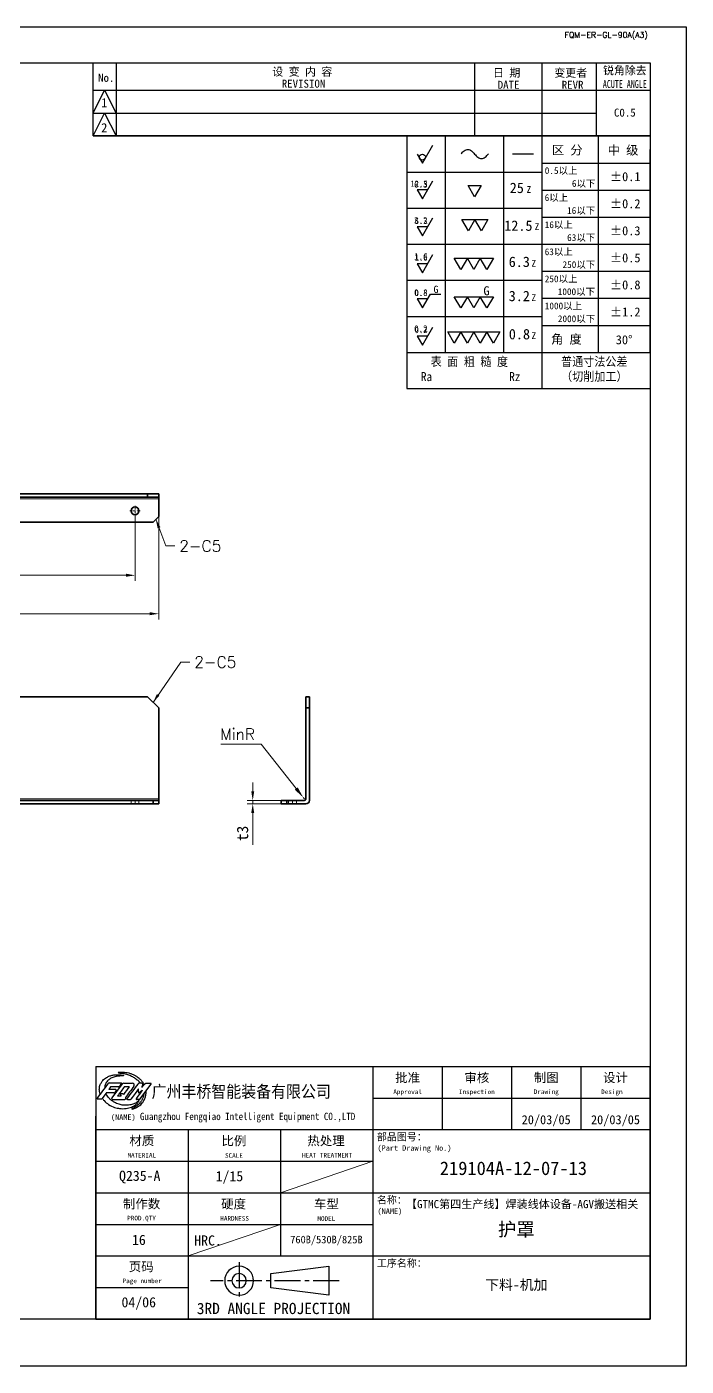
# Model space of a CAD drawing. Header units: millimetres. Extents: x -168473 to -148463, y 295526 to 306160.
# Drawn here: x -155297 to -154712, y 304487 to 305675 of the extents above; entities that cross this region are included whole.
import ezdxf
from ezdxf.enums import TextEntityAlignment as Align

# ---------------------------------------------------------------- set-up
doc = ezdxf.new("R2010")
doc.units = ezdxf.units.MM
for name, pattern in [('CENTER2', [28.575, 19.05, -3.175, 3.175, -3.175]), ('DASHDOT', [18.5, 12, -3, 0.5, -3]), ('DASHED', [15, 12, -3]), ('DASHED2', [9.525, 6.35, -3.175])]:
    doc.linetypes.add(name, pattern=pattern)
for name, color, linetype, lineweight in [('A3', 3, 'Continuous', 20), ('中心线', 2, 'CENTER2', 13), ('尺寸线', 3, 'Continuous', 13), ('文字', 1, 'Continuous', 13), ('细实线', 4, 'Continuous', 25), ('虚线', 2, 'DASHED2', 25)]:
    doc.layers.add(name, color=color, linetype=linetype, lineweight=lineweight)
doc.layers.add('MARK', color=7, linetype='Continuous')
doc.styles.add('CH-1', font='')
doc.styles.add('MX_NOTE_STANDARD', font='txt.shx', dxfattribs={"bigfont": 'extfont.shx'})
doc.styles.get("Standard").update_dxf_attribs({"font": 'txt', "bigfont": 'gbcbig.shx'})
doc.styles.add('工程字', font='')
doc.styles.get('CH-1').set_extended_font_data('SimSun')
doc.styles.get('工程字').set_extended_font_data('SimSun')
doc.dimstyles.new('副本4', dxfattribs={"dimscale": 4, "dimtxt": 2.5, "dimasz": 2, "dimexe": 1.25, "dimexo": 0, "dimgap": 1, "dimtad": 1, "dimdsep": 46, "dimtxsty": '工程字', "dimcen": 0, "dimclrd": 3, "dimclre": 3, "dimclrt": 1, "dimadec": 1, "dimazin": 2, "dimtfac": 1, "dimtmove": 0, "dimatfit": 3, "dimfxl": 0, "dimtolj": 1, "dimlwd": -1, "dimlwe": -1, "dimarcsym": 0})
doc.dimstyles.new('副本4$4', dxfattribs={"dimscale": 4, "dimtxt": 2.5, "dimasz": 2.5, "dimexe": 1.25, "dimexo": 0, "dimgap": 1, "dimtad": 1, "dimtih": 1, "dimtoh": 1, "dimdsep": 46, "dimtxsty": 'Standard', "dimcen": 1, "dimclrd": 3, "dimclre": 3, "dimclrt": 1, "dimadec": 1, "dimazin": 2, "dimtfac": 1, "dimtmove": 0, "dimatfit": 3, "dimfxl": 0, "dimtolj": 1, "dimlwd": -1, "dimlwe": -1, "dimarcsym": 0})

# ---------------------------------------------------------------- blocks, each defined once
blk = doc.blocks.new('A$C2CD672AE')
for p, q in [((-218.5, 8), (201.5, 8)), ((201.5, 8), (201.5, -289)), ((-193.5, 0), (193.5, 0)), ((69.95, -16.21), (69.95, 0)), ((69.95, 0), (181.5, 0)), ((69.95, 0), (181.5, 0)), ((69.95, 0), (181.5, 0)), ((69.95, 0), (181.5, 0)), ((75.02, 0), (75.02, -16.21)), ((154.5, 0), (154.5, -16.21)), ((154.5, 0), (154.5, -16.21)), ((154.5, 0), (154.5, -16.21)), ((154.5, 0), (154.5, -16.21)), ((154.5, 0), (154.5, -16.21)), ((169.5, 0), (169.5, -16.21)), ((169.5, 0), (169.5, -16.21)), ((169.5, 0), (169.5, -16.21)), ((169.5, 0), (169.5, -16.21)), ((169.5, 0), (169.5, -16.21)), ((181.5, 0), (181.5, -16.21)), ((181.5, 0), (181.5, -16.21)), ((181.5, 0), (181.5, -16.21)), ((181.5, 0), (181.5, -16.21)), ((181.5, 0), (181.5, -16.21)), ((193.5, 0), (193.5, -278.55)), ((69.95, -11.14), (72.49, -6.07)), ((69.95, -6.07), (181.5, -6.07)), ((69.95, -6.07), (181.5, -6.07)), ((69.95, -6.07), (181.5, -6.07)), ((69.95, -6.07), (181.5, -6.07)), ((72.49, -6.07), (75.02, -11.14)), ((181.5, -6.07), (193.5, -6.07)), ((181.5, -6.07), (193.5, -6.07)), ((181.5, -6.07), (193.5, -6.07)), ((181.5, -6.07), (193.5, -6.07)), ((69.95, -16.21), (72.49, -11.14)), ((69.95, -11.14), (181.5, -11.14)), ((69.95, -11.14), (181.5, -11.14)), ((69.95, -11.14), (181.5, -11.14)), ((69.95, -11.14), (181.5, -11.14)), ((72.49, -11.14), (75.02, -16.21)), ((69.95, -16.21), (193.5, -16.21)), ((193.5, -16.21), (69.95, -16.21)), ((69.95, -16.21), (193.5, -16.21)), ((193.5, -278.55), (-193.5, -278.55)), ((201.5, -289), (-218.5, -289))]:
    blk.add_line(p, q)
at = {"style": 'CH-1'}
for s, height, p in [('No.', 1.775, (72.85, -3.33)), ('设 变 内 容', 1.775, (116.34, -1.91)), ('日 期', 1.775, (161.67, -2.16)), ('变更者', 1.775, (175.88, -2.16)), ('锐角除去', 1.775, (187.88, -1.63)), ('REVISION', 1.775, (116.61, -4.62)), ('DATE', 1.775, (162.09, -4.87)), ('REVR', 1.775, (176.3, -4.87)), ('1', 2.03, (72.4, -8.84)), ('C0.5', 1.775, (187.88, -11.03)), ('2', 2.03, (72.4, -14.39))]:
    blk.add_text(s, height=height, dxfattribs=at).set_placement(p, align=Align.MIDDLE)
at = {"style": 'CH-1', "width": 0.7}
blk.add_text('ACUTE ANGLE', height=1.7746, dxfattribs=at).set_placement((187.88, -4.69), align=Align.MIDDLE)
at = {"insert": (183.75, 6), "char_height": 1.25, "width": 39, "attachment_point": 5}
blk.add_mtext('{\\Ftxt,@extfont2|c134;FQM-ER-GL-90A(A3)}', dxfattribs=at)
blk = doc.blocks.new('A$C32AF00EF')
for p, q in [((0, 0), (2.89, 5)), ((-1.44, 2.5), (0, 0))]:
    blk.add_line(p, q)
blk.add_circle((0, 1.67), 0.833)
blk = doc.blocks.new('A$C553B2148')
for p, q in [((1.44, 0), (-1.44, 0)), ((-1.44, 0), (0, -2.5)), ((0, -2.5), (2.89, 2.5))]:
    blk.add_line(p, q)
at = {"style": 'MX_NOTE_STANDARD'}
blk.add_attdef('12.5', text='', height=1.75, dxfattribs=at).set_placement((1.44, 0.28), align=Align.BOTTOM_RIGHT)
blk = doc.blocks.new('A$C1377093C')
for p, q in [((0, 0), (-1.44, 2.5)), ((-1.44, 2.5), (1.44, 2.5)), ((1.44, 2.5), (0, 0))]:
    blk.add_line(p, q)
blk = doc.blocks.new('A$C6D2D6B6B')
for p, q in [((0, 0), (-1.44, 2.5)), ((-1.44, 2.5), (1.44, 2.5)), ((1.44, 2.5), (0, 0)), ((1.44, 2.5), (4.33, 2.5)), ((2.89, 0), (1.44, 2.5)), ((4.33, 2.5), (2.89, 0))]:
    blk.add_line(p, q)
blk = doc.blocks.new('A$C62DD302B')
for p, q in [((-2.89, 0), (-4.33, 2.5)), ((-4.33, 2.5), (-1.44, 2.5)), ((-1.44, 2.5), (-2.89, 0)), ((-1.44, 2.5), (1.44, 2.5)), ((0, 0), (-1.44, 2.5)), ((1.44, 2.5), (0, 0)), ((2.89, 0), (1.44, 2.5)), ((1.44, 2.5), (4.33, 2.5)), ((4.33, 2.5), (2.89, 0))]:
    blk.add_line(p, q)
blk = doc.blocks.new('A$C077E39D2')
for p, q in [((-4.33, -2.5), (-5.77, 0)), ((-5.77, 0), (-2.89, 0)), ((-2.89, 0), (-4.33, -2.5)), ((-2.89, 0), (0, 0)), ((-1.44, -2.5), (-2.89, 0)), ((0, 0), (-1.44, -2.5)), ((1.44, -2.5), (0, 0)), ((0, 0), (2.89, 0)), ((2.89, 0), (1.44, -2.5)), ((4.33, -2.5), (2.89, 0)), ((2.89, 0), (5.77, 0)), ((5.77, 0), (4.33, -2.5))]:
    blk.add_line(p, q)
blk = doc.blocks.new('A$C09D43E00')
for p, q in [((0, 0), (1.78, 3.08)), ((1.78, 3.08), (4.07, 3.08)), ((1.15, 2), (-1.15, 2)), ((-1.15, 2), (0, 0))]:
    blk.add_line(p, q)
at = {"style": 'MX_NOTE_STANDARD'}
blk.add_attdef('12.5', text='', height=1.4, dxfattribs=at).set_placement((1.15, 2.22), align=Align.BOTTOM_RIGHT)
at = {"layer": '细实线', "color": 0, "style": 'CH-1'}
blk.add_text('G', height=1.6, dxfattribs=at).set_placement((2.47, 3.33))
blk = doc.blocks.new('A$C339E5D7D')
for p, q in [((-2.89, 0), (-4.33, 2.5)), ((-4.33, 2.5), (-1.44, 2.5)), ((-1.44, 2.5), (-2.89, 0)), ((-1.44, 2.5), (1.44, 2.5)), ((0, 0), (-1.44, 2.5)), ((1.44, 2.5), (0, 0)), ((2.89, 0), (1.44, 2.5)), ((1.44, 2.5), (4.33, 2.5)), ((4.33, 2.5), (2.89, 0))]:
    blk.add_line(p, q)
at = {"layer": '细实线', "color": 0, "style": 'CH-1'}
blk.add_text('G', height=2, dxfattribs=at).set_placement((2.13, 2.81))
blk = doc.blocks.new('54')
for p, q in [((5360.79, 6053.19), (5468.79, 6053.19)), ((5468.79, 6047.19), (5468.79, 5957.19)), ((5468.79, 6047.19), (5468.79, 5957.19)), ((5468.79, 5957.19), (5468.79, 6047.19)), ((5468.79, 6047.19), (5468.79, 5957.19)), ((5468.79, 6047.19), (5468.79, 5957.19)), ((5468.79, 6047.19), (5468.79, 5957.19)), ((5468.79, 6047.19), (5468.79, 5957.19)), ((5468.79, 6047.19), (5468.79, 5957.19)), ((5468.79, 6047.19), (5468.79, 5957.19)), ((5468.79, 5957.19), (5468.79, 6047.19)), ((5468.79, 6047.19), (5468.79, 5957.19)), ((5468.79, 6047.19), (5468.79, 5957.19)), ((5468.79, 6047.19), (5468.79, 5957.19)), ((5468.79, 6047.19), (5468.79, 5957.19))]:
    blk.add_line(p, q)
at = {"layer": '细实线', "color": 0, "linetype": 'Continuous'}
for p, q in [((5360.79, 6053.19), (5360.79, 5941.19)), ((5377.79, 6053.19), (5377.79, 5957.19)), ((5403.79, 6053.19), (5403.79, 5957.19)), ((5420.79, 6053.19), (5420.79, 5941.19)), ((5445.79, 6053.19), (5445.79, 5957.19)), ((5468.79, 6053.19), (5468.79, 5941.19)), ((5468.79, 6047.19), (5468.79, 5957.19)), ((5468.79, 6047.19), (5468.79, 5957.19)), ((5468.79, 6047.19), (5468.79, 5957.19)), ((5407.7, 6045.29), (5417.04, 6045.29)), ((5420.79, 6041.19), (5468.79, 6041.19)), ((5360.79, 6037.19), (5420.79, 6037.19)), ((5420.79, 6029.19), (5468.79, 6029.19)), ((5360.79, 6021.19), (5420.79, 6021.19)), ((5420.79, 6017.19), (5468.79, 6017.19)), ((5360.79, 6005.19), (5420.79, 6005.19)), ((5420.79, 6005.19), (5468.79, 6005.19)), ((5360.79, 5989.19), (5420.79, 5989.19)), ((5420.79, 5993.19), (5468.79, 5993.19)), ((5420.79, 5981.19), (5468.79, 5981.19)), ((5360.79, 5973.19), (5420.79, 5973.19)), ((5420.79, 5969.19), (5468.79, 5969.19)), ((5360.79, 5957.19), (5468.79, 5957.19)), ((5360.79, 5957.19), (5468.79, 5957.19)), ((5360.79, 5941.19), (5468.79, 5941.19))]:
    blk.add_line(p, q, dxfattribs=at)
at = {"layer": '细实线', "color": 0, "linetype": 'Continuous', "start_tangent": (0.606347, 0.7952), "end_tangent": (0.584547, 0.81136)}
blk.add_spline([(5384.88, 6045.23), (5386.3, 6046.61), (5387.98, 6047.24), (5389.51, 6046.59), (5390.93, 6045.19), (5392.37, 6043.78), (5393.91, 6043.13), (5395.61, 6043.82), (5397.01, 6045.27)], degree=3, dxfattribs=at)
for name, p, xscale, yscale, zscale in [('A$C32AF00EF', (5367.73, 6041.13), 1.600000000000364, 1.600000000000364, 1.600000000000364), ('A$C1377093C', (5390.94, 6026.26), 2, 2, 2), ('A$C6D2D6B6B', (5388.15, 6011.08), 2, 2, 2), ('A$C62DD302B', (5390.57, 5993.94), 2, 2, 2), ('A$C077E39D2', (5390.57, 5966.26), 2, 2, 2)]:
    blk.add_blockref(name, p, dxfattribs=dict(xscale=xscale, yscale=yscale, zscale=zscale))
ref = blk.add_blockref('A$C553B2148', (5367.73, 6029.35), dxfattribs=dict(xscale=1.600000000000364, yscale=1.600000000000364, zscale=1.600000000000364))
ref.add_attrib('12.5', '12.5', dxfattribs={"height": 2.8, "style": 'CH-1'}).set_placement((5370.04, 6029.8), align=Align.BOTTOM_RIGHT)
ref = blk.add_blockref('A$C553B2148', (5367.73, 6012.86), dxfattribs=dict(xscale=1.600000000000364, yscale=1.600000000000364, zscale=1.600000000000364))
ref.add_attrib('12.5', '6.3', dxfattribs={"height": 2.8, "style": 'CH-1'}).set_placement((5370.04, 6013.31), align=Align.BOTTOM_RIGHT)
ref = blk.add_blockref('A$C553B2148', (5367.73, 5996.56), dxfattribs=dict(xscale=1.600000000000364, yscale=1.600000000000364, zscale=1.600000000000364))
ref.add_attrib('12.5', '1.6', dxfattribs={"height": 2.8, "style": 'CH-1'}).set_placement((5370.04, 5997.01), align=Align.BOTTOM_RIGHT)
at = {"lineweight": 35}
ref = blk.add_blockref('A$C09D43E00', (5367.73, 5976.92), dxfattribs=dict(at, xscale=2, yscale=2, zscale=2))
ref.add_attrib('12.5', '0.8', dxfattribs={"height": 2.8, "style": 'CH-1'}).set_placement((5370.04, 5981.37), align=Align.BOTTOM_RIGHT)
at = {"lineweight": 35, "xscale": 2, "yscale": 2, "zscale": 2}
blk.add_blockref('A$C339E5D7D', (5390.57, 5976.92), dxfattribs=at)
ref = blk.add_blockref('A$C553B2148', (5367.73, 5964.47), dxfattribs=dict(xscale=1.600000000000364, yscale=1.600000000000364, zscale=1.600000000000364))
ref.add_attrib('12.5', '0.2', dxfattribs={"height": 2.8, "style": 'CH-1'}).set_placement((5370.04, 5964.92), align=Align.BOTTOM_RIGHT)
at = {"style": 'CH-1', "width": 0.9}
for s, p in [('表 面 粗 糙 度', (5388.59, 5953.25)), ('普通寸法公差', (5444.02, 5953.25)), ('Ra              Rz', (5389.17, 5946.45)), ('（切削加工）', (5444.02, 5946.67))]:
    blk.add_text(s, height=4, dxfattribs=at).set_placement(p, align=Align.MIDDLE)
at = {"layer": '细实线', "color": 0, "style": 'CH-1'}
for s, height, p in [('区 分', 4, (5432.03, 6046.97)), ('中 级', 4, (5456.79, 6046.97)), ('0.5以上', 3, (5429.3, 6037.89)), ('6以下', 3, (5439.3, 6032.14)), ('6以上', 3, (5427.22, 6025.89)), ('16以下', 3, (5438.2, 6020.14)), ('16以上', 3, (5428.26, 6013.89)), ('63以下', 3, (5438.2, 6008.14)), ('63以上', 3, (5428.26, 6001.89)), ('250以下', 3, (5437.19, 5996.14)), ('250以上', 3, (5429.3, 5989.89)), ('1000以下', 3, (5436.08, 5984.14)), ('1000以上', 3, (5430.33, 5977.89)), ('2000以下', 3, (5436.13, 5972.14)), ('角 度', 4, (5431.63, 5963.15))]:
    blk.add_text(s, height=height, dxfattribs=at).set_placement(p, align=Align.MIDDLE)
for s, height, p in [('%%P0.1', 4, (5450.91, 6033.15)), ('6.3', 2.944, (5364.07, 6030.28)), ('25', 4.6, (5406.51, 6027.88)), ('Z', 3, (5414, 6027.96)), ('%%P0.2', 4, (5450.91, 6021.15)), ('3.2', 2.944, (5364.07, 6014.28)), ('12.5', 4.6, (5404.08, 6011.13)), ('Z', 3, (5417.58, 6011.47)), ('%%P0.3', 4, (5450.91, 6009.15)), ('1.6', 2.944, (5364.07, 5998.28)), ('6.3', 4.6, (5406.05, 5995.09)), ('%%P0.5', 4, (5450.91, 5997.15)), ('Z', 3, (5416.15, 5995.17)), ('%%P0.8', 4, (5450.91, 5985.15)), ('0.8', 2.944, (5364.07, 5982.28)), ('3.2', 4.6, (5406.05, 5979.93)), ('Z', 3, (5416.15, 5980.01)), ('%%P1.2', 4, (5450.91, 5973.15)), ('0.2', 2.944, (5364.07, 5966.28)), ('0.8', 4.6, (5406.1, 5963)), ('Z', 3, (5416.15, 5963.08)), ('30°', 4, (5453.55, 5960.81))]:
    blk.add_text(s, height=height, dxfattribs=at).set_placement(p)
blk = doc.blocks.new('A$C34C2392C')
at = {"linetype": 'CENTER2', "ltscale": 0.3}
for p, q in [((-5.53, 4.13), (-5.53, -4.13)), ((16.64, 0), (-11.88, 0))]:
    blk.add_line(p, q, dxfattribs=at)
for p, q in [((1.54, 1.6), (14.34, 3.2)), ((14.34, 3.2), (14.34, -3.2)), ((1.54, -1.6), (1.54, 1.6)), ((14.34, -3.2), (1.54, -1.6))]:
    blk.add_line(p, q)
for radius in [3.2, 1.6]:
    blk.add_arc((-5.53, 0), radius, 0, 359.9894)
blk = doc.blocks.new('A$C67844AE1')
for p, q in [((-492, 112), (0, 112)), ((-246, 112), (-246, -112)), ((-184.5, 112), (-184.5, 56)), ((-123, 112), (-123, 56)), ((-61.5, 112), (-61.5, 56)), ((0, -112), (0, 112)), ((-246, 84), (0, 84)), ((-492, 68), (-492, -112)), ((-492, 68), (-492, -112)), ((-492, -112), (-492, 68)), ((-492, 68), (-492, -112)), ((-492, 68), (-492, -112)), ((-492, 68), (-492, -112)), ((-492, 68), (-492, -112)), ((-492, 68), (-492, -112)), ((-492, 68), (-492, -112)), ((-492, -112), (-492, 68)), ((-492, 68), (-492, -112)), ((-492, 68), (-492, -112)), ((-492, 68), (-492, -112)), ((-492, 68), (-492, -112)), ((-492, 56), (0, 56)), ((-410, 56), (-410, -112)), ((-328, 56), (-328, -56)), ((-492, 28), (-246, 28)), ((-492, 0), (0, 0)), ((-492, -28), (-246, -28)), ((-492, -56), (0, -56)), ((-492, -84), (-410, -84)), ((-492, -112), (0, -112))]:
    blk.add_line(p, q)
at = {"color": 4, "ltscale": 0.5}
for p, q in [((-468.4, 96.5), (-477.7, 84.1)), ((-467.1, 97.2), (-459.4, 97.2)), ((-451, 97.2), (-453.6, 97.2)), ((-452.7, 83.1), (-442.9, 96.3)), ((-447.5, 97.2), (-443.3, 97.2)), ((-482.7, 88.4), (-486.5, 83.4)), ((-478.7, 93.9), (-480.4, 91.7)), ((-473.8, 90.8), (-475.1, 88.9)), ((-469.3, 85.8), (-472.6, 85.8)), ((-469.2, 85.9), (-470.1, 87.3)), ((-467.8, 87.8), (-469.9, 87.8)), ((-467.8, 87.8), (-467.4, 87.1)), ((-487, 83.1), (-490.1, 83.1)), ((-477, 82.8), (-466, 82.8)), ((-463.8, 82.8), (-461.4, 82.8))]:
    blk.add_line(p, q, dxfattribs=at)
for centre, radius, start, end in [((-480, 96.4), 1.09, 90, 143.2146), ((-469.2, 97.2), 0.219, 322.847, 90), ((-467.1, 95.6), 1.64, 90, 143.1791), ((-459.4, 95.6), 1.64, 323.504, 90), ((-453.6, 96.7), 0.547, 90, 142.7605), ((-443.3, 96.6), 0.547, 323.5154, 90), ((-490.1, 83.7), 0.547, 143.2146, 270), ((-487, 83.7), 0.547, 270, 322.7804), ((-482.3, 88.1), 0.547, 90, 142.7804), ((-480.4, 91.7), 0.0547, 142.9576, 270), ((-478.7, 93.9), 0.0547, 90, 142.9576), ((-477, 83.6), 0.821, 143.1791, 270), ((-472.6, 85.8), 0.0547, 143.2802, 270), ((-471.7, 94.5), 0.547, 270, 322.847), ((-469.3, 85.8), 0.0547, 270, 30.8735), ((-467.4, 87.1), 0.0547, 209.8404, 323.8117), ((-466.4, 94.1), 0.0547, 90, 143.2802), ((-463.8, 83.4), 0.547, 142.7605, 270), ((-462.2, 94.1), 0.0547, 323.8117, 90), ((-455.8, 83.1), 0.274, 143.387, 270), ((-454.1, 91.8), 0.137, 354.5829, 143.4402), ((-450.5, 90.9), 0.137, 323.3038, 127.2693), ((-461.4, 83.6), 0.821, 270, 323.3415), ((-453.1, 83.4), 0.547, 270, 323.5154)]:
    blk.add_arc(centre, radius, start, end, dxfattribs=at)
at = {"color": 3, "ltscale": 0.5}
for points, knots in [([(-471.9, 106.8), (-471.9, 106.8), (-471.9, 106.9), (-471.1, 106.9), (-470.1, 107), (-468.3, 106.9), (-466.3, 106.9), (-463.9, 106.7), (-461.4, 105.9), (-458.9, 105.1), (-456.8, 104), (-455, 102.8), (-453.4, 101.6), (-451.6, 99.9), (-450.3, 98.1), (-449.4, 96.7), (-449.1, 95.9), (-449, 95.7)], [0, 0, 0, 0, 0.013513, 0.041806, 0.340693, 0.661167, 1.001786, 1.450195, 1.93793, 2.441413, 2.919246, 3.201062, 3.624217, 4.053268, 4.510623, 4.853859, 4.962074, 4.962074, 4.962074, 4.962074]), ([(-488, 87.4), (-488.3, 88.2), (-488.6, 89.5), (-488.8, 91.4), (-488.7, 93), (-488.5, 94.5), (-488, 95.9), (-487.3, 97.3), (-486.5, 98.5), (-485.6, 99.9), (-484.1, 101.2), (-482.1, 102.5), (-479.6, 103.7), (-476.6, 104.5), (-473.5, 104.7), (-470.8, 104.7), (-469, 104.5), (-468.1, 104.3), (-467.6, 104.2), (-467.4, 104.1), (-467.4, 103.8), (-467.5, 103.6), (-467.7, 103.6), (-467.8, 103.6)], [0.033361, 0.033361, 0.033361, 0.033361, 0.471833, 0.793856, 1.06763, 1.327784, 1.632518, 1.904259, 2.171672, 2.434164, 2.811787, 3.221221, 3.771763, 4.287691, 4.918993, 5.487196, 5.736969, 5.935719, 6.004988, 6.011363, 6.068145, 6.111246, 6.151841, 6.151841, 6.151841, 6.151841]), ([(-467.8, 103.6), (-468.7, 103.6), (-471.1, 103.6), (-474.8, 103.2), (-478.3, 101.8), (-481.1, 99.8), (-483, 97.3), (-484, 94.8), (-484, 93.4), (-483.9, 92.9)], [0, 0, 0, 0, 0.511401, 1.333961, 2.006207, 2.544799, 3.201133, 3.690752, 3.982461, 3.982461, 3.982461, 3.982461]), ([(-486.1, 83.9), (-485.6, 83.2), (-484.1, 81), (-480.4, 78), (-475.7, 75.7), (-470.4, 74.5), (-465.2, 74.6), (-460.4, 75.6), (-456.8, 77.7), (-454.7, 79.8), (-453.7, 81.1), (-453.4, 81.9), (-453.8, 82), (-453.8, 81.9), (-453.9, 81.8)], [0.008574, 0.008574, 0.008574, 0.008574, 0.511088, 1.461558, 2.551285, 3.372869, 4.408758, 5.360341, 6.07413, 6.646139, 6.965728, 7.014048, 7.055407, 7.097199, 7.097199, 7.097199, 7.097199]), ([(-453.9, 81.8), (-454.2, 81.5), (-455.1, 80.3), (-457.5, 79.1), (-460.3, 78.2), (-463.1, 77.6), (-465.7, 77.6), (-468.2, 77.7), (-470.3, 78.3), (-472.4, 78.9), (-474.6, 79.8), (-476.8, 81.1), (-479, 82.6), (-480.7, 84.6), (-482.1, 86.3), (-482.8, 87.5), (-483, 88)], [0, 0, 0, 0, 0.227272, 0.804496, 1.430419, 1.862632, 2.367125, 2.88024, 3.204387, 3.579335, 4.036384, 4.516387, 4.985288, 5.507707, 5.907232, 6.223175, 6.223175, 6.223175, 6.223175]), ([(-449.4, 87.5), (-449.5, 86.9), (-449.6, 86.1), (-449.9, 84.8), (-450.4, 83.8), (-450.8, 82.6), (-451.5, 81.6), (-452.2, 80.2), (-453.2, 79.2), (-454.3, 78), (-455.6, 77.1), (-457, 76.1), (-458.4, 75.4), (-459.2, 74.9), (-459.9, 74.7), (-459.9, 74.2), (-459.7, 74.2), (-459.5, 74.2)], [0.004933, 0.004933, 0.004933, 0.004933, 0.333622, 0.498315, 0.724349, 0.934741, 1.17012, 1.401267, 1.780901, 1.94954, 2.292483, 2.648069, 2.865789, 3.139575, 3.199954, 3.253921, 3.331828, 3.331828, 3.331828, 3.331828]), ([(-459.5, 74.2), (-459.1, 74.3), (-457.8, 74.6), (-455.9, 75.5), (-453.8, 76.8), (-452, 78), (-450.5, 79.8), (-449.2, 81.6), (-448.2, 83.9), (-447.3, 86.8), (-447.3, 89.1), (-447.3, 90.4)], [0, 0, 0, 0, 0.196818, 0.752706, 1.133972, 1.558354, 1.94217, 2.414014, 2.774875, 3.316286, 4.02771, 4.02771, 4.02771, 4.02771])]:
    blk.add_open_spline(points, degree=3, knots=knots, dxfattribs=at)
at = {"color": 4, "ltscale": 0.5}
for points, knots in [([(-480.8, 97), (-480.9, 96.9), (-481, 96.8), (-481.1, 96.7), (-484.3, 92.4), (-487.4, 88.2), (-490.6, 84)], [-0.084236, -0.084236, -0.084236, -0.084236, 0, 0, 0, 2.885251, 2.885251, 2.885251, 2.885251]), ([(-480, 97.5), (-479.8, 97.5), (-479.7, 97.5), (-479.5, 97.5), (-479.5, 97.5), (-479.5, 97.5), (-479.5, 97.5), (-476.4, 97.5), (-473.2, 97.5), (-470.1, 97.5), (-470.1, 97.5), (-470.1, 97.5), (-470.1, 97.5), (-469.8, 97.5), (-469.5, 97.5), (-469.2, 97.5)], [-0.077734, -0.077734, -0.077734, -0.077734, 0, 0, 0, 0, 0, 0, 1.729211, 1.729211, 1.729211, 1.729211, 1.729211, 1.729211, 1.885805, 1.885805, 1.885805, 1.885805]), ([(-469, 97.1), (-469.2, 96.9), (-469.4, 96.7), (-469.5, 96.5), (-469.5, 96.5), (-469.5, 96.5), (-469.5, 96.5), (-470, 95.8), (-470.6, 95.1), (-471.1, 94.4), (-471.1, 94.4), (-471.1, 94.4), (-471.1, 94.4), (-471.2, 94.3), (-471.2, 94.3), (-471.3, 94.2)], [-0.1423966, -0.1423966, -0.1423966, -0.1423966, 0, 0, 0, 0, 0, 0, 0.4822707, 0.4822707, 0.4822707, 0.4822707, 0.4822707, 0.4822707, 0.529029, 0.529029, 0.529029, 0.529029]), ([(-454.1, 97), (-454.2, 96.8), (-454.4, 96.6), (-454.5, 96.4), (-457.7, 92.2), (-460.8, 88.1), (-464, 84), (-464, 83.9), (-464.1, 83.8), (-464.2, 83.7)], [-0.140102, -0.140102, -0.140102, -0.140102, 0, 0, 0, 2.844058, 2.844058, 2.844058, 2.913465, 2.913465, 2.913465, 2.913465]), ([(-451, 97.2), (-451, 97.2), (-450.8, 97.2), (-450.4, 97), (-450.2, 96.5), (-450.3, 95.9), (-450.5, 95.2), (-450.8, 94.5), (-451, 94), (-451.1, 93.7), (-451.1, 93.6), (-451, 93.6), (-450.8, 93.6), (-450.5, 94), (-450, 94.6), (-449.2, 95.5), (-448.6, 96.3), (-448, 96.8), (-447.7, 97.1), (-447.5, 97.2)], [0, 0, 0, 0, 0.047379, 0.11361, 0.198731, 0.32589, 0.467244, 0.599055, 0.733672, 0.758899, 0.77069, 0.790267, 0.820293, 0.867992, 1.054564, 1.278066, 1.476304, 1.62487, 1.711224, 1.711224, 1.711224, 1.711224]), ([(-471.7, 94), (-471.7, 94), (-471.7, 94), (-471.8, 94), (-471.8, 94), (-471.8, 94), (-471.8, 94), (-474.1, 94), (-476.4, 94), (-478.7, 94)], [-0.012966, -0.012966, -0.012966, -0.012966, 0, 0, 0, 0, 0, 0, 1.257183, 1.257183, 1.257183, 1.257183]), ([(-469.9, 87.8), (-470, 87.8), (-470, 87.8), (-470.1, 87.7), (-470.2, 87.7), (-470.2, 87.6), (-470.2, 87.5), (-470.1, 87.4), (-470.1, 87.3), (-470.1, 87.3)], [0, 0, 0, 0, 0.0189462, 0.0330559, 0.0436533, 0.0575788, 0.0766083, 0.0956988, 0.1082528, 0.1082528, 0.1082528, 0.1082528]), ([(-456, 83.3), (-455.9, 83.5), (-455.7, 83.7), (-455.6, 83.9), (-455.6, 83.9), (-455.6, 83.9), (-455.6, 83.9), (-453.8, 86.2), (-452.1, 88.5), (-450.4, 90.9)], [-0.132838, -0.132838, -0.132838, -0.132838, 0, 0, 0, 0, 0, 0, 1.591518, 1.591518, 1.591518, 1.591518])]:
    blk.add_open_spline(points, degree=3, knots=knots, dxfattribs=at)
at = {"color": 3, "ltscale": 0.5}
blk.add_spline([(-471.9, 106.8), (-471.8, 106.5), (-471.3, 106.3), (-470, 106.2), (-468.7, 106), (-466.8, 105.7), (-464.7, 105.2), (-462.9, 104.7), (-461.1, 104), (-459.4, 103.1), (-457.9, 102.2), (-455.3, 100.3), (-454.1, 99.3), (-453.6, 98.7), (-452.3, 97.2)], degree=3, dxfattribs=at)
at = {"color": 4, "ltscale": 0.5}
for points in [[(-476, 88.6), (-478.1, 88.6), (-480.2, 88.6), (-482.3, 88.6)], [(-474.4, 91.6), (-476.4, 91.6), (-478.4, 91.6), (-480.4, 91.6)], [(-466.4, 94.2), (-468.5, 91.4), (-470.5, 88.6), (-472.6, 85.9)], [(-462.2, 94.1), (-463.9, 91.8), (-465.6, 89.4), (-467.3, 87.1)], [(-466.4, 94.2), (-465, 94.2), (-463.6, 94.2), (-462.2, 94.2)], [(-458.1, 94.6), (-460.6, 91.2), (-463.1, 87.8), (-465.6, 84.4)], [(-454.2, 91.9), (-456, 89.4), (-457.9, 86.9), (-460.7, 83.1)], [(-454.1, 89.6), (-454.1, 90.3), (-454, 91.1), (-453.9, 91.8)], [(-453.1, 89.1), (-452.3, 89.7), (-451.4, 90.4), (-450.6, 91.1)], [(-455.8, 82.9), (-454.9, 82.9), (-454, 82.9), (-453.1, 82.9)]]:
    blk.add_open_spline(points, degree=3, dxfattribs=at)
for points in [[(-476, 88.6), (-475.6, 88.6), (-475.4, 88.7), (-475.3, 88.7), (-475.1, 88.9)], [(-473.8, 90.8), (-473.7, 91), (-473.7, 91.2), (-473.8, 91.4), (-474, 91.5), (-474.2, 91.6), (-474.4, 91.6)], [(-465.6, 84.4), (-465.6, 84.3), (-465.6, 84.2), (-465.5, 84), (-465.4, 83.8), (-465.2, 83.4), (-465.1, 83.3), (-465.1, 83.1), (-465.4, 83), (-465.7, 82.9), (-466, 82.8)], [(-454.1, 89.6), (-454.2, 89.2), (-454.1, 89), (-454, 88.8), (-453.8, 88.8), (-453.6, 88.8), (-453.4, 88.9), (-453.1, 89.1)]]:
    blk.add_spline(points, degree=3, dxfattribs=at)
at = {"layer": '细实线', "color": 0, "linetype": 'Continuous'}
for p, q in [((-492, 112), (-492, 56)), ((-492, 68), (-492, -112)), ((-492, 68), (-492, -112)), ((-492, 68), (-492, -112))]:
    blk.add_line(p, q, dxfattribs=at)
at = {"lineweight": 35, "xscale": 4, "yscale": 4, "zscale": 4}
blk.add_blockref('A$C34C2392C', (-342.6, -78), dxfattribs=at)
at = {"style": 'CH-1'}
for s, height, p in [('批准', 8.11, (-215.2, 102.3)), ('审核', 8.11, (-153.8, 102.3)), ('制图', 8.11, (-92.2, 102.3)), ('设计', 8.11, (-30.8, 102.3)), ('Approval', 4.06, (-215.2, 89.1)), ('Inspection', 4.06, (-153.8, 89.1)), ('Drawing', 4.06, (-92.2, 89.1)), ('Design  ', 4.06, (-30.8, 89.1)), ('比例', 8.11, (-369.3, 46.3)), ('MATERIAL', 4.06, (-451.1, 33.3)), ('SCALE', 4.06, (-369.3, 33.1)), ('制作数', 8.11, (-451.3, -9.7)), ('车型', 8.11, (-287.3, -9.7)), ('PROD.QTY', 4.06, (-451.3, -22.9)), ('MODEL', 4.06, (-287.3, -22.9)), ('3RD ANGLE PROJECTION', 10, (-334.2, -102.6))]:
    blk.add_text(s, height=height, dxfattribs=at).set_placement(p, align=Align.MIDDLE)
at = {"lineweight": 35, "style": 'CH-1'}
for s, height, p in [('(NAME)', 4.87, (-478.4, 64.7)), ('部品图号：', 6.49, (-242.5, 46.4)), ('(Part Drawing No.)', 4.868, (-241.9, 37.3)), ('名称：', 6.49, (-242.5, -9.6)), ('(NAME)', 4.87, (-241.9, -18.7)), ('工序名称：', 6.49, (-242.5, -65.6))]:
    blk.add_text(s, height=height, dxfattribs=at).set_placement(p)
at = {"style": 'CH-1'}
blk.add_text('材质', height=8.11, dxfattribs=at).set_placement((-462.1, 42.2))
at = {"lineweight": 35, "style": 'CH-1'}
for s, height, p in [('热处理', 8.11, (-287.6, 46.3)), ('HEAT TREATMENT', 4.055, (-286.7, 33.3)), ('硬度', 8.11, (-369.6, -9.7)), ('HARDNESS', 4.06, (-368.7, -22.7)), ('HRC.', 9, (-392.3, -42.3, -1000.3)), ('页码', 8.11, (-451.6, -65.7)), ('Page number', 4.055, (-450.7, -78.7))]:
    blk.add_text(s, height=height, dxfattribs=at).set_placement(p, align=Align.MIDDLE)
at = {"layer": 'MARK', "style": 'CH-1', "width": 0.9}
blk.add_text('广州丰桥智能装备有限公司', height=10.8, dxfattribs=at).set_placement((-442.4, 84.4))
at = {"layer": 'MARK', "insert": (-452.7, 71), "char_height": 6.5, "width": 556.951, "attachment_point": 1, "style": 'CH-1'}
blk.add_mtext('{\\W0.9;Guangzhou Fengqiao Intelligent Equipment CO.,LTD}', dxfattribs=at)
blk = doc.blocks.new('1：1横')
blk.add_blockref('A$C2CD672AE', (-8412.44, 515.87))
for name, p, xscale, yscale, zscale in [('54', (-10953.34, -2526.94), 0.5, 0.5, 0.5), ('A$C67844AE1', (-8218.94, 265.32), 0.25, 0.25, 0.25)]:
    blk.add_blockref(name, p, dxfattribs=dict(xscale=xscale, yscale=yscale, zscale=zscale))
blk = doc.blocks.new('车型')
at = {"layer": '文字', "color": 1, "linetype": 'Continuous', "style": 'CH-1'}
blk.add_text('760B/530B/825B', height=1.6875, dxfattribs=at).set_placement((-10.31, 3.5, -250.08), align=Align.MIDDLE)
blk = doc.blocks.new('工序名称')
at = {"layer": '文字', "color": 1, "linetype": 'Continuous', "style": 'CH-1'}
blk.add_text('下料-机加', height=2.25, dxfattribs=at).set_placement((-29.69, -6.35, -250.08), align=Align.MIDDLE)
blk = doc.blocks.new('出图日期')
at = {"layer": '文字', "color": 1, "linetype": 'Continuous', "style": 'CH-1'}
blk.add_text('20/03/05', height=2, dxfattribs=at).set_placement((-7.69, 2.04), align=Align.MIDDLE)
blk = doc.blocks.new('设计日期')
at = {"layer": '文字', "color": 1, "linetype": 'Continuous', "style": 'CH-1'}
blk.add_text('20/03/05', height=2, dxfattribs=at).set_placement((-7.69, 2.04), align=Align.MIDDLE)
blk = doc.blocks.new('*D7659')
at = {"layer": 'Defpoints', "color": 0}
for p in [(-155201.3, 305241.2), (-155501.3, 305212.4), (-155201.3, 305188.6)]:
    blk.add_point(p, dxfattribs=at)
at = {"layer": '尺寸线', "color": 3}
for p, q in [((-155201.3, 305241.2), (-155201.3, 305183.6)), ((-155501.3, 305212.4), (-155501.3, 305183.6)), ((-155493.3, 305188.6), (-155209.3, 305188.6))]:
    blk.add_line(p, q, dxfattribs=at)
for points in [[(-155493.3, 305190), (-155493.3, 305187.3), (-155501.3, 305188.6)], [(-155209.3, 305190), (-155209.3, 305187.3), (-155201.3, 305188.6)]]:
    blk.add_solid(points, dxfattribs=at)
at = {"layer": '尺寸线', "color": 1, "insert": (-155351.3, 305197.6), "char_height": 10, "attachment_point": 5, "style": '工程字'}
blk.add_mtext('\\A1;300', dxfattribs=at)
blk = doc.blocks.new('*D7661')
at = {"layer": 'Defpoints', "color": 0}
for p in [(-155180.3, 305240.8), (-156122.3, 305212.2), (-155180.3, 305154.5)]:
    blk.add_point(p, dxfattribs=at)
at = {"layer": '尺寸线', "color": 3}
for p, q in [((-155180.3, 305240.8), (-155180.3, 305149.5)), ((-156122.3, 305212.2), (-156122.3, 305149.5)), ((-156114.3, 305154.5), (-155188.3, 305154.5))]:
    blk.add_line(p, q, dxfattribs=at)
for points in [[(-156114.3, 305155.9), (-156114.3, 305153.2), (-156122.3, 305154.5)], [(-155188.3, 305155.9), (-155188.3, 305153.2), (-155180.3, 305154.5)]]:
    blk.add_solid(points, dxfattribs=at)
at = {"layer": '尺寸线', "color": 1, "insert": (-155651.3, 305163.5), "char_height": 10, "attachment_point": 5, "style": '工程字'}
blk.add_mtext('\\A1;942', dxfattribs=at)
blk = doc.blocks.new('*D7666')
at = {"layer": 'Defpoints', "color": 0}
for p in [(-155096.9, 304985.9), (-155071.6, 304988.9), (-155071.6, 304985.9)]:
    blk.add_point(p, dxfattribs=at)
at = {"layer": '尺寸线', "color": 3}
for p, q in [((-155096.9, 304996.9), (-155096.9, 305004.9)), ((-155071.6, 304988.9), (-155101.9, 304988.9)), ((-155071.6, 304985.9), (-155101.9, 304985.9)), ((-155096.9, 304988.9), (-155096.9, 304985.9)), ((-155096.9, 304977.9), (-155096.9, 304949.5))]:
    blk.add_line(p, q, dxfattribs=at)
for points in [[(-155098.2, 304996.9), (-155095.6, 304996.9), (-155096.9, 304988.9)], [(-155098.2, 304977.9), (-155095.6, 304977.9), (-155096.9, 304985.9)]]:
    blk.add_solid(points, dxfattribs=at)
at = {"layer": '尺寸线', "color": 1, "insert": (-155105.9, 304959.7), "char_height": 10, "attachment_point": 5, "rotation": 90, "style": '工程字'}
blk.add_mtext('\\A1;t3', dxfattribs=at)
blk = doc.blocks.new('*D7667')
at = {"layer": 'Defpoints', "color": 0}
for p in [(-155052.1, 304991.6), (-155051.1, 304990.4)]:
    blk.add_point(p, dxfattribs=at)
at = {"layer": '尺寸线', "color": 3}
for p, q in [((-155125.3, 305038.7), (-155089.3, 305038.7)), ((-155089.3, 305038.7), (-155058.3, 304999.4)), ((-155051.1, 304990.4), (-155052.1, 304991.6))]:
    blk.add_line(p, q, dxfattribs=at)
blk.add_solid([(-155057, 305000.5), (-155059.6, 304998.4), (-155052.1, 304991.6)], dxfattribs=at)
at = {"layer": '尺寸线', "color": 1, "insert": (-155110.3, 305047.7), "char_height": 10, "attachment_point": 5}
blk.add_mtext('\\A1;MinR', dxfattribs=at)

msp = doc.modelspace()

# ---------------------------------------------------------------- linework, layer by layer
at = {"color": 7, "lineweight": 35}
for p, q in [((-155190.349, 305260.792), (-156112.349, 305260.792)), ((-155190.349, 305257.792), (-156112.349, 305257.792)), ((-155190.349, 305260.792), (-155180.349, 305260.792)), ((-155190.349, 305257.792), (-155190.349, 305260.792)), ((-155190.349, 305257.792), (-155180.349, 305257.792)), ((-155180.349, 305257.792), (-155180.349, 305260.792)), ((-155180.349, 305257.792), (-155180.349, 305256.292)), ((-155180.349, 305256.292), (-155180.349, 305240.792)), ((-155185.349, 305235.792), (-156117.349, 305235.792)), ((-155180.349, 305240.792), (-155185.349, 305235.792)), ((-155190.349, 305080.923), (-156112.349, 305080.923)), ((-155190.349, 305080.923), (-155180.349, 305070.923)), ((-155049.646, 305080.923), (-155046.646, 305080.923)), ((-155049.646, 305080.923), (-155049.646, 305070.923)), ((-155046.646, 305080.923), (-155046.646, 305070.923)), ((-155180.349, 304990.423), (-155180.349, 305070.923)), ((-155049.646, 304990.423), (-155049.646, 305070.923)), ((-155049.646, 305070.923), (-155046.646, 305070.923)), ((-155046.646, 304988.923), (-155046.646, 305070.923)), ((-155185.349, 304988.923), (-156117.349, 304988.923)), ((-155185.349, 304985.923), (-156117.349, 304985.923)), ((-155180.349, 304988.923), (-155185.349, 304988.923)), ((-155185.349, 304985.923), (-155185.349, 304988.923)), ((-155185.349, 304985.923), (-155180.349, 304985.923)), ((-155180.349, 304990.423), (-155180.349, 304988.923)), ((-155180.349, 304985.923), (-155180.349, 304988.923)), ((-155066.646, 304988.923), (-155071.646, 304988.923)), ((-155071.646, 304985.923), (-155071.646, 304988.923)), ((-155071.646, 304985.923), (-155066.646, 304985.923)), ((-155066.646, 304985.923), (-155066.646, 304988.923)), ((-155051.146, 304988.923), (-155066.646, 304988.923)), ((-155049.646, 304985.923), (-155066.646, 304985.923))]:
    msp.add_line(p, q, dxfattribs=at)
at = {"color": 7, "lineweight": 13}
for p, q in [((-155180.349, 305256.292), (-156122.349, 305256.292)), ((-155180.349, 304990.423), (-156122.349, 304990.423))]:
    msp.add_line(p, q, dxfattribs=at)
at = {"color": 7, "lineweight": 35}
msp.add_circle((-155201.349, 305245.792), 3.5, dxfattribs=at)
for centre, radius in [((-155051.146, 304990.423), 1.5), ((-155049.646, 304988.923), 3)]:
    msp.add_arc(centre, radius, 269.999997, 0, dxfattribs=at)
at = {"layer": 'A3'}
msp.add_lwpolyline([(-156392.266, 305675.108), (-154712.266, 305675.108), (-154712.266, 304487.108), (-156392.266, 304487.108)], close=True, dxfattribs=at)
at = {"layer": '中心线', "linetype": 'DASHDOT', "lineweight": 13, "ltscale": 0.227539}
msp.add_line((-155196.798, 305245.792), (-155205.9, 305245.792), dxfattribs=at)
at = {"layer": '中心线', "linetype": 'DASHDOT', "lineweight": 13, "ltscale": 0.227502}
msp.add_line((-155201.349, 305250.342), (-155201.349, 305241.242), dxfattribs=at)
at = {"layer": '中心线', "linetype": 'DASHDOT', "lineweight": 13, "ltscale": 0.090015}
for p, q in [((-155201.349, 304989.223), (-155201.349, 304985.623)), ((-155061.646, 304989.223), (-155061.646, 304985.623))]:
    msp.add_line(p, q, dxfattribs=at)
at = {"layer": '尺寸线'}
for p, q in [((-154990.266, 304668.918), (-155072.266, 304640.918)), ((-155072.266, 304612.918), (-155154.266, 304584.918))]:
    msp.add_line(p, q, dxfattribs=at)
at = {"layer": '虚线', "linetype": 'DASHED', "lineweight": 13}
for p, q in [((-155180.349, 305257.792), (-156122.349, 305257.792)), ((-155180.349, 304988.923), (-156122.349, 304988.923))]:
    msp.add_line(p, q, dxfattribs=at)
at = {"layer": '虚线', "linetype": 'DASHED', "lineweight": 13, "ltscale": 0.075}
for p, q in [((-155049.646, 305070.923), (-155046.646, 305070.923)), ((-155204.849, 304985.923), (-155204.849, 304988.923)), ((-155197.849, 304985.923), (-155197.849, 304988.923)), ((-155066.646, 304985.923), (-155066.646, 304988.923)), ((-155065.146, 304988.923), (-155065.146, 304985.923)), ((-155065.146, 304988.923), (-155065.146, 304985.923)), ((-155065.146, 304988.923), (-155065.146, 304985.923)), ((-155065.146, 304988.923), (-155065.146, 304985.923)), ((-155058.146, 304988.923), (-155058.146, 304985.923)), ((-155058.146, 304988.923), (-155058.146, 304985.923)), ((-155058.146, 304988.923), (-155058.146, 304985.923)), ((-155058.146, 304988.923), (-155058.146, 304985.923))]:
    msp.add_line(p, q, dxfattribs=at)

# ---------------------------------------------------------------- block references
at = {"color": 2, "xscale": 4, "yscale": 4, "zscale": 4}
msp.add_blockref('1：1横', (-121868.506, 303579.645), dxfattribs=at)
at = {"layer": '细实线', "xscale": 4, "yscale": 4, "zscale": 4}
for name, p in [('出图日期', (-154805.766, 304696.918)), ('设计日期', (-154744.266, 304696.918)), ('车型', (-154990.266, 304584.918)), ('工序名称', (-154744.266, 304584.918))]:
    msp.add_blockref(name, p, dxfattribs=at)

# ---------------------------------------------------------------- texts
at = {"layer": '尺寸线', "color": 1, "char_height": 10, "attachment_point": 1}
for s, insert in [('\\A1;2-C5', (-155162.08, 305219.609)), ('2-C5', (-155148.713, 305116.663))]:
    msp.add_mtext(s, dxfattribs=dict(at, insert=insert))
at = {"layer": '文字', "color": 1, "linetype": 'Continuous', "style": 'CH-1'}
for s, height, p in [('219104A-12-07-13', 12, (-154865.586, 304662.591, -1000.322)), ('Q235-A', 9, (-155197.165, 304654.93, -1000.322)), ('1/15', 9, (-155117.58, 304654.93, -1000.322)), ('【GTMC第四生产线】焊装线体设备-AGV搬送相关', 7.2, (-154857.889, 304631.098)), ('护罩', 12, (-154863.034, 304608.745, -1000.322)), ('16', 9, (-155197.93, 304599.105, -1000.322)), ('04/06', 9, (-155198.053, 304543.105, -1000.322))]:
    msp.add_text(s, height=height, dxfattribs=at).set_placement(p, align=Align.MIDDLE)

# ---------------------------------------------------------------- dimensions: what is measured, and where the dimension line sits
at = {"layer": '尺寸线'}
for base, p1, p2, picture, middle in [((-155180.349, 305154.541), (-156122.349, 305212.211), (-155180.349, 305240.792), '*D7661', (-155651.349, 305163.541)), ((-155201.349, 305188.629), (-155501.349, 305212.436), (-155201.349, 305241.242), '*D7659', (-155351.349, 305197.629))]:
    dim = msp.add_linear_dim(base=base, p1=p1, p2=p2, dimstyle='副本4', dxfattribs=at)
    dim.commit()
    dim.dimension.update_dxf_attribs({"geometry": picture, "text_midpoint": middle})
dim = msp.add_radius_dim(center=(-155051.146, 304990.423), mpoint=(-155052.075, 304991.601), text='MinR', dimstyle='副本4$4', dxfattribs=at)
dim.commit()
dim.dimension.update_dxf_attribs({"geometry": '*D7667', "text_midpoint": (-155110.349, 305038.715), "dimtype": 164})
dim = msp.add_linear_dim(base=(-155096.884, 304985.923), p1=(-155071.646, 304988.923), p2=(-155071.646, 304985.923), angle=90, dimstyle='副本4', override={"dimpost": 't<>'}, dxfattribs=at)
dim.commit()
dim.dimension.update_dxf_attribs({"geometry": '*D7666', "text_midpoint": (-155105.884, 304959.701)})

# ---------------------------------------------------------------- leaders
at = {"layer": '尺寸线', "annotation_type": 0, "has_hookline": 1, "hookline_direction": 0, "text_width": 36.667}
for points in [[(-155182.849, 305238.292), (-155174.08, 305214.609), (-155166.08, 305214.609)], [(-155185.349, 305075.923), (-155160.713, 305111.663), (-155152.713, 305111.663)]]:
    msp.add_leader(points, dimstyle='副本4', override={"dimgap": 1, "dimtad": 0}, dxfattribs=at)

doc.saveas('drawing.dxf')
